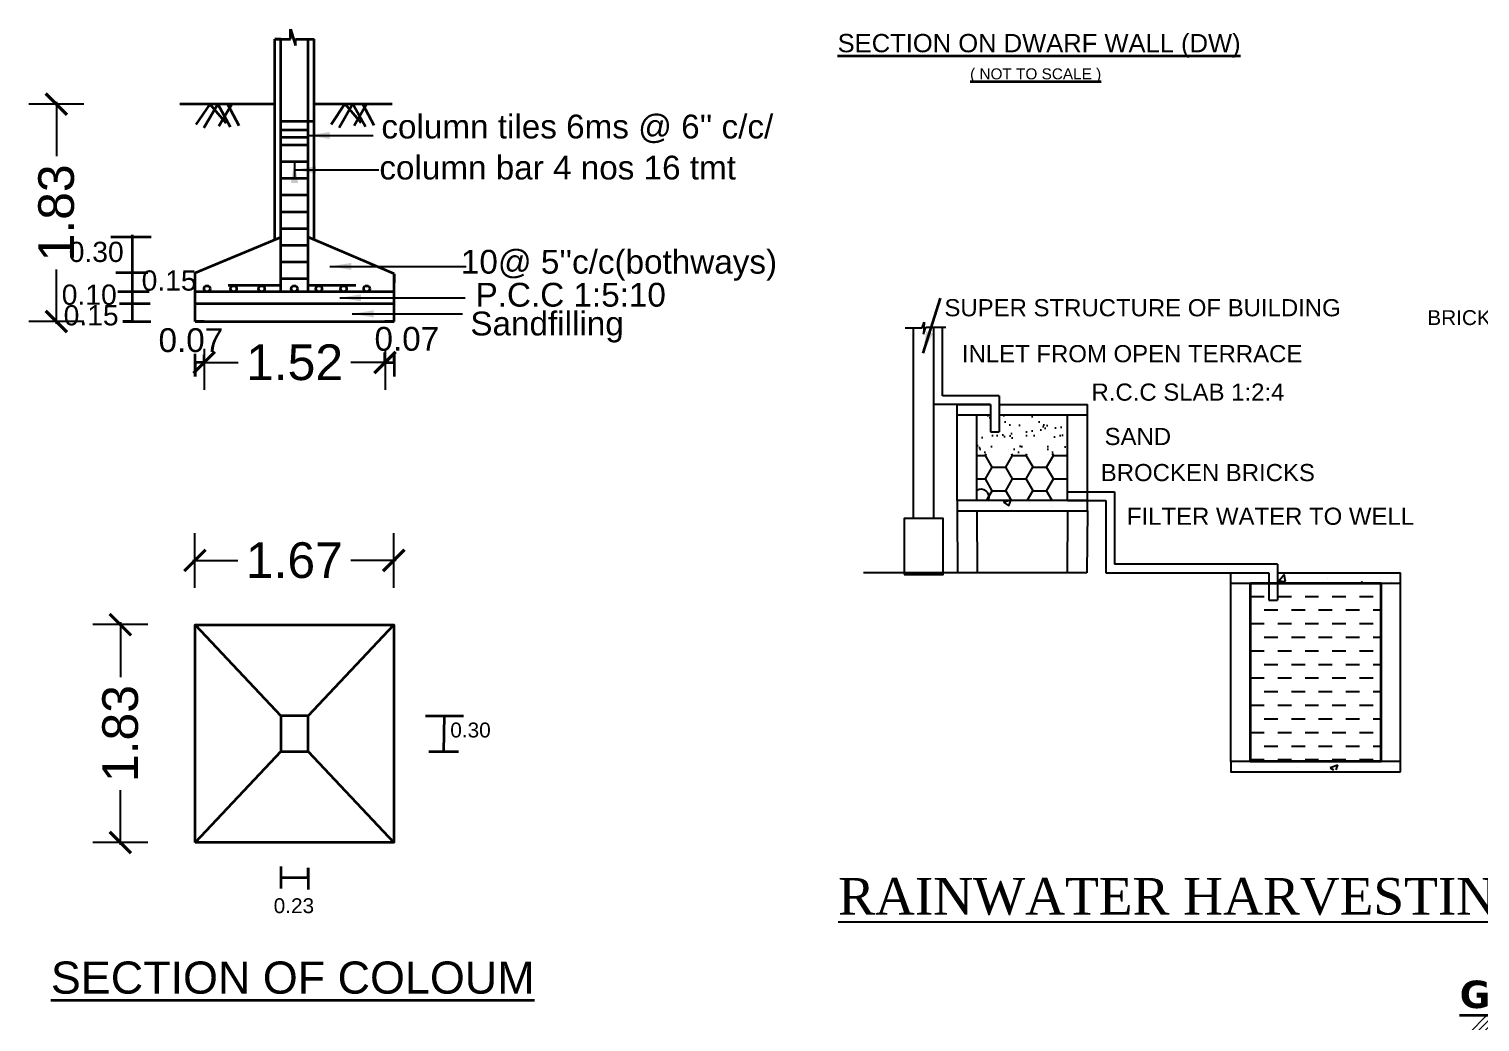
# Model space of a CAD drawing. Header units: metres. Extents: x 5674 to 70840, y 2109 to 4276.
# Drawn here: x 5713.32 to 5725.52, y 2136.18 to 2144.52 of the extents above; entities that cross this region are included whole.
import ezdxf

# ---------------------------------------------------------------- set-up
doc = ezdxf.new("R2010")
doc.units = ezdxf.units.M
doc.styles.add('ROMANTIC', font='romantic.ttf')
doc.styles.add('SMS1', font='arial.ttf', dxfattribs={"height": 0.3})
doc.styles.get("Standard").update_dxf_attribs({"font": 'arial.ttf'})
doc.dimstyles.get("Standard").update_dxf_attribs({"dimtxt": 0.18, "dimasz": 0.18, "dimexe": 0.18, "dimexo": 0.0625, "dimgap": 0.09, "dimtad": 0, "dimtih": 1, "dimtoh": 1, "dimdec": 4, "dimzin": 0, "dimdsep": 46, "dimtxsty": 'Standard', "dimcen": 0.09, "dimsd1": 1, "dimsd2": 1, "dimadec": 0, "dimazin": 0, "dimtfac": 1, "dimtdec": 4, "dimtofl": 0, "dimtmove": 0, "dimatfit": 3, "dimfxl": 0, "dimtolj": 1, "dimtzin": 0, "dimarcsym": 0})
doc.dimstyles.new('STANDARD$0', dxfattribs={"dimtxt": 0.25, "dimasz": 0.18, "dimexe": 0.15, "dimexo": 0.15, "dimgap": 0.1, "dimtad": 0, "dimzin": 0, "dimdsep": 46, "dimtxsty": 'Standard', "dimblk": 'OBLIQUE', "dimcen": 0.0625, "dimdle": 0.02, "dimadec": 0, "dimazin": 0, "dimtfac": 1, "dimtix": 1, "dimtofl": 0, "dimtmove": 2, "dimatfit": 3, "dimldrblk": 'OBLIQUE', "dimfxl": 0, "dimtolj": 1, "dimtzin": 0, "dimarcsym": 0})

# ---------------------------------------------------------------- blocks, each defined once
blk = doc.blocks.new('_ArchTick')
at = {"color": 0, "linetype": 'ByBlock', "const_width": 0.15}
blk.add_lwpolyline([(-0.5, -0.5), (0.5, 0.5)], dxfattribs=at)
blk = doc.blocks.new('*D24')
at = {"color": 0}
for p, q in [((5714.795, 2141.837), (5714.795, 2141.493)), ((5716.315, 2141.837), (5716.315, 2141.493))]:
    blk.add_line(p, q, dxfattribs=at)
at = {"color": 0, "lineweight": -2}
for p, q in [((5714.775, 2141.723), (5715.081, 2141.723)), ((5716.335, 2141.723), (5716.029, 2141.723))]:
    blk.add_line(p, q, dxfattribs=at)
at = {"layer": 'Defpoints', "color": 0}
for p in [(5714.795, 2142.067), (5716.315, 2142.067), (5716.315, 2141.723)]:
    blk.add_point(p, dxfattribs=at)
at = {"color": 0, "lineweight": -2, "xscale": 0.18, "yscale": 0.18, "zscale": 0.18, "rotation": 180}
blk.add_blockref('_ArchTick', (5714.795, 2141.723), dxfattribs=at)
at = {"color": 0, "lineweight": -2, "xscale": 0.18, "yscale": 0.18, "zscale": 0.18}
blk.add_blockref('_ArchTick', (5716.315, 2141.723), dxfattribs=at)
at = {"color": 0, "lineweight": 35, "insert": (5715.555, 2141.723), "char_height": 0.3, "attachment_point": 5}
blk.add_mtext('\\A1;1.52', dxfattribs=at)
blk = doc.blocks.new('*D17')
at = {"color": 0, "lineweight": -2}
for p, q in [((5713.553, 2143.914), (5713.553, 2143.456)), ((5713.553, 2142.047), (5713.553, 2142.505))]:
    blk.add_line(p, q, dxfattribs=at)
at = {"color": 0}
for p, q in [((5713.783, 2143.894), (5713.323, 2143.894)), ((5713.783, 2142.067), (5713.323, 2142.067))]:
    blk.add_line(p, q, dxfattribs=at)
at = {"layer": 'Defpoints', "color": 0}
for p in [(5715.53, 2143.894), (5713.553, 2142.067), (5715.53, 2142.067)]:
    blk.add_point(p, dxfattribs=at)
at = {"color": 0, "lineweight": -2, "xscale": 0.18, "yscale": 0.18, "zscale": 0.18}
for p, rotation in [((5713.553, 2143.894), 90), ((5713.553, 2142.067), 270)]:
    blk.add_blockref('_ArchTick', p, dxfattribs=dict(at, rotation=rotation))
at = {"color": 0, "lineweight": 35, "insert": (5713.553, 2142.98), "char_height": 0.3, "attachment_point": 5, "rotation": 90}
blk.add_mtext('\\A1;1.83', dxfattribs=at)
blk = doc.blocks.new('*D25')
at = {"color": 0}
for p, q in [((5714.718, 2139.83), (5714.718, 2140.29)), ((5716.388, 2139.83), (5716.388, 2140.29))]:
    blk.add_line(p, q, dxfattribs=at)
at = {"color": 0, "lineweight": -2}
for p, q in [((5714.698, 2140.06), (5715.078, 2140.06)), ((5716.408, 2140.06), (5716.029, 2140.06))]:
    blk.add_line(p, q, dxfattribs=at)
at = {"layer": 'Defpoints', "color": 0}
for p in [(5716.388, 2140.06), (5714.718, 2139.52), (5716.388, 2139.52)]:
    blk.add_point(p, dxfattribs=at)
at = {"color": 0, "lineweight": -2, "xscale": 0.18, "yscale": 0.18, "zscale": 0.18, "rotation": 180}
blk.add_blockref('_ArchTick', (5714.718, 2140.06), dxfattribs=at)
at = {"color": 0, "lineweight": -2, "xscale": 0.18, "yscale": 0.18, "zscale": 0.18}
blk.add_blockref('_ArchTick', (5716.388, 2140.06), dxfattribs=at)
at = {"color": 0, "lineweight": 35, "insert": (5715.553, 2140.06), "char_height": 0.3, "attachment_point": 5}
blk.add_mtext('\\A1;1.67', dxfattribs=at)
blk = doc.blocks.new('*D26')
at = {"color": 0}
for p, q in [((5714.321, 2139.52), (5713.861, 2139.52)), ((5714.321, 2137.69), (5713.861, 2137.69))]:
    blk.add_line(p, q, dxfattribs=at)
at = {"color": 0, "lineweight": -2}
for p, q in [((5714.091, 2139.54), (5714.091, 2139.08)), ((5714.091, 2137.67), (5714.091, 2138.129))]:
    blk.add_line(p, q, dxfattribs=at)
at = {"layer": 'Defpoints', "color": 0}
for p in [(5714.718, 2139.52), (5714.091, 2137.69), (5714.718, 2137.69)]:
    blk.add_point(p, dxfattribs=at)
at = {"color": 0, "lineweight": -2, "xscale": 0.18, "yscale": 0.18, "zscale": 0.18}
for p, rotation in [((5714.091, 2139.52), 90), ((5714.091, 2137.69), 270)]:
    blk.add_blockref('_ArchTick', p, dxfattribs=dict(at, rotation=rotation))
at = {"color": 0, "lineweight": 35, "insert": (5714.091, 2138.605), "char_height": 0.3, "attachment_point": 5, "rotation": 90}
blk.add_mtext('\\A1;1.83', dxfattribs=at)
blk = doc.blocks.new('earth symbol')
at = {"lineweight": 0}
for p, q in [((-0.245, -0.133), (-0.112, 0)), ((-0.161, -0.274), (0.112, 0)), ((0.245, -0.133), (0.112, 0)), ((-0.498, -0.274), (-0.245, -0.02)), ((-0.386, -0.274), (-0.245, -0.133)), ((-0.245, -0.245), (0, 0)), ((-0.245, -0.02), (-0.225, 0)), ((0.12, -0.344), (-0.056, -0.168)), ((0.232, -0.344), (0, -0.112)), ((0.344, -0.344), (0.056, -0.056)), ((0.457, -0.344), (0.133, -0.02)), ((-0.569, -0.344), (-0.498, -0.274)), ((-0.457, -0.344), (-0.386, -0.274)), ((-0.344, -0.344), (-0.274, -0.274)), ((-0.274, -0.274), (-0.245, -0.245)), ((-0.232, -0.344), (-0.161, -0.274))]:
    blk.add_line(p, q, dxfattribs=at)
blk = doc.blocks.new('*D6')
at = {"color": 0, "lineweight": -2}
for p, q in [((6682.464, -84.069), (6682.464, -83.939)), ((6683.964, -84.069), (6683.964, -83.939)), ((6682.694, -84.069), (6682.807, -84.069)), ((6683.734, -84.069), (6683.621, -84.069))]:
    blk.add_line(p, q, dxfattribs=at)
at = {"color": 0, "lineweight": 35}
for points in [[(6682.694, -84.031), (6682.694, -84.108), (6682.464, -84.069)], [(6683.734, -84.031), (6683.734, -84.108), (6683.964, -84.069)]]:
    blk.add_solid(points, dxfattribs=at)
at = {"layer": 'Defpoints', "color": 0, "lineweight": 35}
for p in [(6683.964, -84.069), (6682.464, -84.249), (6683.964, -84.249)]:
    blk.add_point(p, dxfattribs=at)
at = {"color": 0, "lineweight": 35, "insert": (6683.214, -84.069), "char_height": 0.25, "attachment_point": 5}
blk.add_mtext('\\A1;1.50', dxfattribs=at)
blk = doc.blocks.new('*D7')
at = {"color": 0, "lineweight": -2}
for p, q in [((6682.484, -86.416), (6682.254, -86.416)), ((6682.714, -86.416), (6682.714, -86.546)), ((6683.714, -86.416), (6683.714, -86.546)), ((6683.944, -86.416), (6684.174, -86.416))]:
    blk.add_line(p, q, dxfattribs=at)
at = {"color": 0, "lineweight": 35}
for points in [[(6682.484, -86.378), (6682.484, -86.454), (6682.714, -86.416)], [(6683.944, -86.378), (6683.944, -86.454), (6683.714, -86.416)]]:
    blk.add_solid(points, dxfattribs=at)
at = {"layer": 'Defpoints', "color": 0, "lineweight": 35}
for p in [(6682.714, -86.054), (6683.714, -86.054), (6683.714, -86.416)]:
    blk.add_point(p, dxfattribs=at)
at = {"color": 0, "lineweight": 35, "insert": (6683.214, -86.416), "char_height": 0.25, "attachment_point": 5}
blk.add_mtext('\\A1;1.00', dxfattribs=at)
blk = doc.blocks.new('*D8')
at = {"color": 0, "lineweight": -2}
for p, q in [((6682.288, -84.554), (6682.418, -84.554)), ((6682.288, -84.784), (6682.288, -85.086)), ((6682.288, -85.824), (6682.288, -85.522)), ((6682.288, -86.054), (6682.158, -86.054))]:
    blk.add_line(p, q, dxfattribs=at)
at = {"color": 0, "lineweight": 35}
for points in [[(6682.25, -84.784), (6682.326, -84.784), (6682.288, -84.554)], [(6682.25, -85.824), (6682.326, -85.824), (6682.288, -86.054)]]:
    blk.add_solid(points, dxfattribs=at)
at = {"layer": 'Defpoints', "color": 0, "lineweight": 35}
for p in [(6682.278, -84.554), (6682.288, -86.054), (6682.439, -86.054)]:
    blk.add_point(p, dxfattribs=at)
at = {"color": 0, "lineweight": 35, "insert": (6682.288, -85.304), "char_height": 0.25, "attachment_point": 5}
blk.add_mtext('\\A1;1.50', dxfattribs=at)
blk = doc.blocks.new('A$C06596793')
at = {"lineweight": 35}
h = blk.add_hatch(dxfattribs=at)
h.set_pattern_fill('AR-SAND', color=256, scale=0.005, style=0)
h.set_pattern_definition([(37.5, (-1547.43727, -968.60206), (-0.008000156, 0.244706619), [0, -0.19304, 0, -0.2159, 0, -0.206375]), (7.5, (-1547.43727, -968.60206), (0.22476164, 0.35841255), [0, -0.10414, 0, -0.17399, 0, -0.066675]), (327.5, (-1547.59348, -968.60206), (0.395496185, 0.000718592), [0, -0.0635, 0, -0.2286, 0, -0.29845]), (317.5, (-1547.59348, -968.60206), (0.381778226, 0.11146466), [0, -0.03175, 0, -0.14986, 0, -0.17145])])
h.paths.add_polyline_path([(2.87792, 2.98661), (2.64792, 3.21661), (1.60792, 3.21661), (1.37792, 2.98661), (1.62792, 1.48661), (2.12792, 1.48661), (2.62792, 1.48661)])
for p, q in [((1.37792, 2.98661), (1.60792, 3.21661)), ((1.60792, 3.21661), (2.64792, 3.21661)), ((2.87792, 2.98661), (2.64792, 3.21661)), ((1.37792, 2.98661), (0.02744, 2.98661)), ((1.62792, 1.48661), (1.37792, 2.98661)), ((2.62792, 1.48661), (2.87792, 2.98661)), ((2.87792, 2.98661), (4.22841, 2.98661)), ((2.12792, 1.48661), (1.62792, 1.48661)), ((2.12792, 1.48661), (2.62792, 1.48661))]:
    blk.add_line(p, q, dxfattribs=at)
at = {"lineweight": 35, "yscale": 0.5, "zscale": 0.5}
for p, xscale in [((0.37015, 2.98661), 0.5), ((0.93483, 2.98661), 0.5), ((3.32101, 2.98661), -0.5), ((3.88569, 2.98661), -0.5)]:
    blk.add_blockref('earth symbol', p, dxfattribs=dict(at, xscale=xscale))
at = {"lineweight": 35, "insert": (2.70788, 3.82237), "char_height": 0.25, "width": 2.2737893, "attachment_point": 1, "style": 'SMS1'}
blk.add_mtext('Hard red earth', dxfattribs=at)
at = {"lineweight": 35, "char_height": 0.23}
for s, insert, width, attachment_point in [('{\\fVerdana|b1|i0|c0|p34;G.L.}', (0.02965, 3.27917), 0.6352094, 1), ('{\\fVerdana|b1|i0|c0|p34;G.L.}', (3.54951, 3.27917), 0.6352094, 1), ('{\\fVerdana|b1|i0|c0|p34;TRIAL PIT\\P\\fVerdana|b0|i0|c0|p34;\\H0.7813x;(Scale 1:100)}', (2.32277, 0.32619), 2.8, 5)]:
    blk.add_mtext(s, dxfattribs=dict(at, insert=insert, width=width, attachment_point=attachment_point))
at = {"lineweight": 35}
for base, p1, p2, picture, middle in [((2.87792, 3.47127), (1.37792, 3.29144), (2.87792, 3.29144), '*D6', (2.12792, 3.47127)), ((2.62792, 1.12435), (1.62792, 1.48661), (2.62792, 1.48661), '*D7', (2.12792, 1.12435))]:
    dim = blk.add_linear_dim(base=base, p1=p1, p2=p2, dimstyle='Standard', dxfattribs=at)
    dim.commit()
    dim.dimension.update_dxf_attribs({"geometry": picture, "text_midpoint": middle, "insert": (-6681.08611, 87.54046)})
dim = blk.add_linear_dim(base=(1.20193, 1.48661), p1=(1.1921, 2.98661), p2=(1.35243, 1.48661), angle=90, dimstyle='Standard', dxfattribs=at)
dim.commit()
dim.dimension.update_dxf_attribs({"geometry": '*D8', "text_midpoint": (1.20193, 2.23661), "insert": (-6681.08611, 87.54046)})
blk.add_leader([(2.45573, 3.01669), (2.9743, 3.53466), (3.219, 3.53466)], dimstyle='Standard', dxfattribs=at)
blk = doc.blocks.new('rain water harvesting')
h = blk.add_hatch()
h.set_pattern_fill('AR-SAND', color=256, scale=0.0036, style=0)
h.set_pattern_definition([(37.5, (-8.09804, -15.48316), (-0.0057601, 0.1761888), [0, -0.1389888, 0, -0.155448, 0, -0.14859]), (7.5, (-8.09804, -15.48316), (0.1618284, 0.258057), [0, -0.0749808, 0, -0.1252728, 0, -0.048006]), (327.5, (-8.21051, -15.48316), (0.2847572, 0.0005174), [0, -0.04572, 0, -0.164592, 0, -0.214884]), (317.5, (-8.2105, -15.48316), (0.2748803, 0.0802546), [0, -0.02286, 0, -0.1078992, 0, -0.123444])])
h.paths.add_polyline_path([(-1.372, 1.673), (-1.948, 1.673), (-1.948, 1.531), (-2.02, 1.531), (-2.02, 1.673), (-2.135, 1.673), (-2.135, 1.344), (-1.372, 1.344)])
h = blk.add_hatch()
h.set_pattern_fill('HONEY', color=256, scale=0.036, style=0)
h.set_pattern_definition([(0, (-8.09804, -15.48316), (0.17145, 0.0989867), [0.1143, -0.2286]), (120, (-8.09804, -15.48316), (-0.17145, 0.0989867), [0.1143, -0.2286]), (60, (-8.09804, -15.48316), (2e-08, 0.1979734), [-0.2286, 0.1143])])
h.paths.add_polyline_path([(-1.372, 1.344), (-2.135, 1.344), (-2.135, 0.953), (-1.372, 0.953)])
h = blk.add_hatch()
h.set_pattern_fill('DASH', color=256, scale=0.036, style=0)
h.set_pattern_definition([(0, (-8.09804, -15.48316), (0.1143, 0.1143), [0.1143, -0.1143])])
h.paths.add_polyline_path([(0.392, 0.117), (0.32, 0.117), (0.32, 0.259), (0.166, 0.259), (0.166, -1.241), (1.26, -1.241), (1.26, 0.259), (0.392, 0.259)])
for p, q in [((-2.593, 2.403), (-2.576, 2.451)), ((-2.576, 2.451), (-2.583, 2.351)), ((-2.737, 2.403), (-2.593, 2.403)), ((-2.668, 2.062), (-2.668, 2.402)), ((-2.583, 2.351), (-2.562, 2.41)), ((-2.562, 2.41), (-2.396, 2.41)), ((-2.496, 2.062), (-2.496, 2.406)), ((-2.424, 1.832), (-2.424, 2.406)), ((-2.668, 0.803), (-2.668, 2.062)), ((-2.496, 0.803), (-2.496, 2.062)), ((-1.948, 1.832), (-2.424, 1.832)), ((-1.948, 1.832), (-1.948, 1.531)), ((-2.02, 1.76), (-2.496, 1.76)), ((-2.301, 0.953), (-2.301, 1.76)), ((-2.301, 1.76), (-2.02, 1.76)), ((-2.02, 1.76), (-2.02, 1.531)), ((-1.948, 1.76), (-1.206, 1.76)), ((-1.936, 1.744), (-1.936, 1.744)), ((-1.206, 0.953), (-1.206, 1.76)), ((-2.301, 1.673), (-2.02, 1.673)), ((-2.135, 0.953), (-2.135, 1.673)), ((-1.948, 1.673), (-1.206, 1.673)), ((-1.372, 0.953), (-1.372, 1.673)), ((-2.02, 1.531), (-1.948, 1.531)), ((-1.372, 1.025), (-0.979, 1.025)), ((-0.979, 1.025), (-0.979, 0.418)), ((-2.301, 0.867), (-2.296, 0.346)), ((-2.135, 0.868), (-2.131, 0.346)), ((-1.91, 0.938), (-1.87, 0.953)), ((-1.91, 0.938), (-1.865, 0.907)), ((-1.865, 0.907), (-1.849, 0.953)), ((-1.847, 0.879), (-1.847, 0.879)), ((-1.495, 0.9), (-1.495, 0.9)), ((-1.372, 0.868), (-1.376, 0.346)), ((-1.372, 0.953), (-1.051, 0.953)), ((-1.206, 0.867), (-1.21, 0.346)), ((-1.051, 0.953), (-1.051, 0.346)), ((0.392, 0.418), (-0.979, 0.418)), ((0.392, 0.418), (0.392, 0.117)), ((-1.21, 0.346), (-3.088, 0.346)), ((-1.051, 0.346), (0.32, 0.346)), ((0, -1.241), (0, 0.346)), ((0, 0.346), (0.32, 0.346)), ((0, 0.259), (0.32, 0.259)), ((0.166, -1.241), (0.166, 0.259)), ((0.32, 0.346), (0.32, 0.117)), ((0.392, 0.346), (1.426, 0.346)), ((0.392, 0.259), (1.426, 0.259)), ((0.404, 0.277), (0.448, 0.33)), ((0.404, 0.277), (0.459, 0.273)), ((0.459, 0.273), (0.448, 0.33)), ((0.809, 0.301), (0.809, 0.301)), ((1.093, 0.259), (1.104, 0.273)), ((1.107, 0.259), (1.104, 0.272)), ((1.26, -1.241), (1.26, 0.259)), ((1.35, 0.271), (1.35, 0.271)), ((1.426, -1.241), (1.426, 0.346)), ((0.32, 0.117), (0.392, 0.117)), ((0.073, -1.268), (0.073, -1.268)), ((0.381, -1.306), (0.381, -1.306)), ((0.561, -1.289), (0.561, -1.289)), ((0.78, -1.305), (0.78, -1.305)), ((0.834, -1.291), (0.898, -1.267)), ((0.834, -1.292), (0.862, -1.31)), ((0.884, -1.31), (0.898, -1.267)), ((0.958, -1.23), (0.958, -1.23)), ((1.049, -1.31), (1.049, -1.31)), ((1.255, -1.237), (1.255, -1.237)), ((1.363, -1.276), (1.363, -1.276))]:
    blk.add_line(p, q)
for points in [[(-2.301, 0.953), (-2.301, 0.867), (-1.206, 0.867), (-1.206, 0.953)], [(-2.746, 0.33), (-2.418, 0.33), (-2.418, 0.803), (-2.746, 0.803)], [(1.426, -1.327), (1.426, -1.241), (0, -1.241), (0, -1.327)]]:
    blk.add_lwpolyline(points, close=True)
blk.add_arc((-2.099, 0.981), 0.0668, 339.5305, 121.9673)
at = {"char_height": 0.144, "width": 6.12562, "attachment_point": 1}
for s, insert in [('SUPER STRUCTURE OF BUILDING', (-2.407, 2.645)), ('INLET FROM OPEN TERRACE', (-2.26, 2.259)), ('R.C.C SLAB 1:2:4', (-1.171, 1.936)), ('SAND ', (-1.061, 1.563)), ('BROCKEN BRICKS', (-1.093, 1.26)), ('FILTER WATER TO WELL', (-0.874, 0.893))]:
    blk.add_mtext(s, dxfattribs=dict(at, insert=insert))
at = {"insert": (-0.368, -2.376), "char_height": 0.30724, "attachment_point": 5, "style": 'ROMANTIC'}
blk.add_mtext('{\\LRAINWATER HARVESTING}', dxfattribs=at)
blk.add_leader([(-2.587, 2.192), (-2.439, 2.654)], dimstyle='Standard', override={"dimtmove": 1})

msp = doc.modelspace()

# ---------------------------------------------------------------- linework, layer by layer
at = {"linetype": 'ByBlock', "lineweight": 35}
for p, q in [((5715.52116, 2144.43848), (5715.52116, 2144.52487)), ((5715.52116, 2144.52487), (5715.56241, 2144.38729)), ((5715.38967, 2142.75612), (5715.38967, 2144.43848)), ((5715.38967, 2144.43848), (5715.52116, 2144.43848)), ((5715.43967, 2144.43848), (5715.38967, 2144.43848)), ((5715.43967, 2143.31692), (5715.43967, 2144.43848)), ((5715.56241, 2144.43848), (5715.71967, 2144.43848)), ((5715.56241, 2144.38729), (5715.56241, 2144.43848)), ((5715.66967, 2144.10828), (5715.66967, 2144.43848)), ((5715.71967, 2144.43154), (5715.71967, 2144.43848)), ((5715.71967, 2142.75543), (5715.71967, 2144.43154)), ((5715.71967, 2144.15543), (5715.72476, 2144.15543)), ((5715.66967, 2143.31692), (5715.66967, 2144.10828)), ((5715.38967, 2143.89386), (5714.59134, 2143.89386)), ((5714.84329, 2143.89386), (5714.72657, 2143.72189)), ((5714.9093, 2143.89386), (5714.79349, 2143.69361)), ((5714.84329, 2143.89386), (5714.97622, 2143.73732)), ((5714.9093, 2143.89386), (5715.01482, 2143.7039)), ((5715.02769, 2143.89386), (5714.9196, 2143.70904)), ((5714.9905, 2143.89386), (5715.08689, 2143.71418)), ((5715.71967, 2143.89591), (5716.37604, 2143.89591)), ((5715.97872, 2143.89591), (5715.86199, 2143.72395)), ((5716.04472, 2143.89591), (5715.92891, 2143.69567)), ((5715.97872, 2143.89591), (5716.11164, 2143.73937)), ((5716.04472, 2143.89591), (5716.15025, 2143.70595)), ((5716.16311, 2143.89591), (5716.05502, 2143.71109)), ((5716.12592, 2143.89591), (5716.22231, 2143.71623)), ((5715.43967, 2143.75176), (5715.71967, 2143.75176)), ((5715.43967, 2143.67777), (5715.66967, 2143.67777)), ((5715.43967, 2143.61699), (5715.66967, 2143.61699)), ((5715.43967, 2143.55198), (5715.66967, 2143.55198)), ((5715.43967, 2143.55198), (5715.66967, 2143.55198)), ((5715.43967, 2143.41147), (5715.66967, 2143.41147)), ((5715.43967, 2143.41147), (5715.66967, 2143.41147)), ((5715.43967, 2142.31692), (5715.43967, 2143.31692)), ((5715.66967, 2142.31692), (5715.66967, 2143.31692)), ((5715.43967, 2143.27096), (5715.66967, 2143.27096)), ((5715.43967, 2143.27096), (5715.66967, 2143.27096)), ((5715.43967, 2143.27096), (5715.66967, 2143.27096)), ((5715.43967, 2143.13044), (5715.66967, 2143.13044)), ((5715.43967, 2143.13044), (5715.66967, 2143.13044)), ((5715.43967, 2143.13044), (5715.66967, 2143.13044)), ((5715.43967, 2143.13044), (5715.66967, 2143.13044)), ((5715.43967, 2142.98993), (5715.66967, 2142.98993)), ((5715.43967, 2142.98993), (5715.66967, 2142.98993)), ((5715.43967, 2142.98993), (5715.66967, 2142.98993)), ((5715.43967, 2142.98993), (5715.66967, 2142.98993)), ((5715.43967, 2142.84942), (5715.66967, 2142.84942)), ((5715.43967, 2142.84942), (5715.66967, 2142.84942)), ((5715.43967, 2142.84942), (5715.66967, 2142.84942)), ((5715.43967, 2142.84942), (5715.66967, 2142.84942)), ((5714.71847, 2142.47692), (5715.43967, 2142.77692)), ((5715.43967, 2142.70891), (5715.66967, 2142.70891)), ((5715.43967, 2142.70891), (5715.66967, 2142.70891)), ((5715.43967, 2142.70891), (5715.66967, 2142.70891)), ((5715.43967, 2142.70891), (5715.66967, 2142.70891)), ((5716.39087, 2142.46692), (5715.66967, 2142.77692)), ((5715.43967, 2142.5684), (5715.66967, 2142.5684)), ((5715.43967, 2142.5684), (5715.66967, 2142.5684)), ((5715.43967, 2142.5684), (5715.66967, 2142.5684)), ((5715.43967, 2142.5684), (5715.66967, 2142.5684)), ((5714.71847, 2142.31692), (5714.71847, 2142.47692)), ((5714.71847, 2142.31692), (5714.71847, 2142.46692)), ((5715.43967, 2142.31692), (5715.43967, 2142.46692)), ((5716.39087, 2142.31692), (5716.39087, 2142.46692)), ((5716.39087, 2142.46692), (5716.39087, 2142.39192)), ((5716.39087, 2142.31692), (5716.39087, 2142.46692)), ((5716.39087, 2142.31692), (5714.71847, 2142.31692)), ((5714.71847, 2142.06692), (5714.71847, 2142.31692)), ((5715.43967, 2142.36858), (5714.99659, 2142.36858)), ((5715.43967, 2142.42788), (5715.66967, 2142.42788)), ((5715.43967, 2142.42788), (5715.66967, 2142.42788)), ((5715.43967, 2142.42788), (5715.66967, 2142.42788)), ((5715.43967, 2142.42788), (5715.66967, 2142.42788)), ((5716.07085, 2142.36858), (5715.66967, 2142.36858)), ((5716.39087, 2142.06692), (5716.39087, 2142.31692)), ((5716.39087, 2142.21692), (5714.71847, 2142.21692)), ((5714.71847, 2142.06692), (5714.79467, 2142.06692)), ((5714.79467, 2142.06692), (5714.71847, 2142.06692)), ((5714.79467, 2142.06692), (5714.72467, 2142.06692)), ((5714.79467, 2142.06692), (5716.31467, 2142.06692)), ((5716.39087, 2142.06692), (5716.31467, 2142.06692)), ((5716.31467, 2142.06692), (5716.39087, 2142.06692)), ((5715.43847, 2137.39631), (5715.66847, 2137.39631))]:
    msp.add_line(p, q, dxfattribs=at)
at = {"lineweight": 35}
for p, q in [((5714.34995, 2142.77692), (5714.01221, 2142.77692)), ((5714.19232, 2142.06692), (5714.19232, 2142.7947)), ((5714.32119, 2142.47692), (5714.05423, 2142.47692)), ((5714.33332, 2142.31692), (5714.06879, 2142.31692)), ((5714.34061, 2142.21692), (5714.08335, 2142.21692)), ((5714.19232, 2142.06692), (5714.11158, 2142.06692)), ((5714.11158, 2142.06692), (5714.34828, 2142.06692)), ((5714.71847, 2141.60426), (5714.71847, 2141.79654)), ((5714.79467, 2141.72258), (5714.71847, 2141.72258)), ((5714.71847, 2141.72258), (5714.71847, 2141.60426)), ((5714.79467, 2141.72258), (5714.79467, 2141.78599)), ((5716.31467, 2141.72258), (5716.31467, 2141.80648)), ((5716.31467, 2141.72258), (5716.39087, 2141.72258)), ((5716.39087, 2141.72258), (5716.39087, 2141.79762)), ((5716.39087, 2141.79762), (5716.39087, 2141.60538)), ((5714.71847, 2139.5195), (5715.43847, 2138.7545)), ((5715.66847, 2138.7545), (5716.38847, 2139.5195)), ((5716.65536, 2138.7545), (5716.97485, 2138.7545)), ((5716.80816, 2138.4545), (5716.81511, 2138.7545)), ((5715.43847, 2138.4545), (5714.71847, 2137.6895)), ((5715.66847, 2138.4545), (5716.38847, 2137.6895)), ((5716.68314, 2138.4545), (5716.93318, 2138.4545)), ((5715.43847, 2137.4887), (5715.43847, 2137.30392)), ((5715.66847, 2137.39631), (5715.66847, 2137.47701)), ((5715.66847, 2137.47701), (5715.66847, 2137.29494))]:
    msp.add_line(p, q, dxfattribs=at)
for points in [[(5723.58899, 2139.86946), (5724.68339, 2139.86946), (5724.68339, 2138.36946), (5723.58899, 2138.36946)], [(5714.71847, 2137.6895), (5714.71847, 2139.5195), (5716.38847, 2139.5195), (5716.38847, 2137.6895)], [(5715.43847, 2138.4545), (5715.66847, 2138.4545), (5715.66847, 2138.7545), (5715.43847, 2138.7545)]]:
    msp.add_lwpolyline(points, close=True, dxfattribs=at)
at = {"linetype": 'ByBlock', "lineweight": 35}
for centre in [(5714.81963, 2142.34241), (5715.04228, 2142.34241), (5715.27813, 2142.34241), (5715.55285, 2142.34241), (5715.75984, 2142.34241), (5715.96684, 2142.34241), (5716.16146, 2142.34241)]:
    msp.add_circle(centre, 0.02552, dxfattribs=at)

# ---------------------------------------------------------------- block references
at = {"lineweight": 35}
for name, p in [('rain water harvesting', (5723.42339, 2139.61013)), ('A$C06596793', (5725.31639, 2133.24977))]:
    msp.add_blockref(name, p, dxfattribs=at)

# ---------------------------------------------------------------- texts
at = {"linetype": 'ByBlock', "lineweight": 35, "style": 'SMS1'}
for s, height, p in [("column tiles 6ms @ 6'' c/c/", 0.2, (5716.28457, 2143.60543)), ('column bar 4 nos 16 tmt', 0.2, (5716.2676, 2143.26063)), ("10@ 5''c/c(bothways)", 0.2, (5716.95283, 2142.46931)), (' P.C.C 1:5:10', 0.2, (5716.99848, 2142.19215)), ('Sandfilling', 0.2, (5717.03234, 2141.95041)), ('%%USECTION OF COLOUM', 0.27, (5713.50708, 2136.41957))]:
    msp.add_text(s, height=height, dxfattribs=at).set_placement(p)
at = {"lineweight": 35, "style": 'SMS1'}
for s, height, p in [('0.30', 0.17, (5713.65687, 2142.56734)), ('0.15', 0.17, (5714.26983, 2142.32681)), ('0.10', 0.17, (5713.59841, 2142.20766)), ('0.15', 0.17, (5713.61434, 2142.0346)), ('0.07', 0.2, (5714.41163, 2141.81081)), ('0.07', 0.2, (5716.22669, 2141.82158))]:
    msp.add_text(s, height=height, dxfattribs=at).set_placement(p)
at = {"linetype": 'ByBlock', "lineweight": 35}
for s, p in [('BRICK STEPS', (5725.07436, 2142.03756)), ('0.23', (5715.37938, 2137.09609))]:
    msp.add_text(s, height=0.125, dxfattribs=at).set_placement(p)
at = {"lineweight": 35}
msp.add_text('0.30', height=0.125, dxfattribs=at).set_placement((5716.8636, 2138.57229))
at = {"lineweight": 35, "ltscale": 0.006, "insert": (5720.11894, 2144.48331), "char_height": 0.153666, "width": 5.6196462, "attachment_point": 1}
msp.add_mtext('{\\LSECTION ON DWARF WALL (DW)}', dxfattribs=at)
at = {"lineweight": 35, "ltscale": 0.006, "insert": (5721.78298, 2144.13425), "char_height": 0.0921996, "attachment_point": 5}
msp.add_mtext('{\\L( NOT TO SCALE )}', dxfattribs=at)

# ---------------------------------------------------------------- dimensions: what is measured, and where the dimension line sits
at = {"lineweight": 35}
for base, p1, p2, picture, middle in [((5713.55332, 2142.06692), (5715.53046, 2143.89386), (5715.53046, 2142.06692), '*D17', (5713.55332, 2142.98039)), ((5714.09128, 2137.6895), (5714.71847, 2139.5195), (5714.71847, 2137.6895), '*D26', (5714.09128, 2138.6045))]:
    dim = msp.add_linear_dim(base=base, p1=p1, p2=p2, angle=90, dimstyle='STANDARD$0', override={"dimtxt": 0.3, "dimexe": 0.23, "dimexo": 0.23, "dimblk": 'ArchTick', "dimldrblk": 'ArchTick', "dimfxl": 0.23, "dimlwe": 65535}, dxfattribs=at)
    dim.commit()
    dim.dimension.update_dxf_attribs({"geometry": picture, "text_midpoint": middle})
for base, p1, p2, picture, middle in [((5716.31467, 2141.72258), (5714.79467, 2142.06692), (5716.31467, 2142.06692), '*D24', (5715.55467, 2141.72258)), ((5716.38847, 2140.0597), (5714.71847, 2139.5195), (5716.38847, 2139.5195), '*D25', (5715.55347, 2140.0597))]:
    dim = msp.add_linear_dim(base=base, p1=p1, p2=p2, dimstyle='STANDARD$0', override={"dimtxt": 0.3, "dimexe": 0.23, "dimexo": 0.23, "dimblk": 'ArchTick', "dimldrblk": 'ArchTick', "dimfxl": 0.23, "dimlwe": 65535}, dxfattribs=at)
    dim.commit()
    dim.dimension.update_dxf_attribs({"geometry": picture, "text_midpoint": middle})

# ---------------------------------------------------------------- leaders
at = {"linetype": 'ByBlock', "lineweight": 35}
for points in [[(5715.66967, 2143.63029), (5716.21486, 2143.63029)], [(5715.55467, 2143.41218), (5715.55467, 2143.27167)], [(5715.55467, 2143.34193), (5716.2633, 2143.34193)], [(5715.8518, 2142.53025), (5716.99755, 2142.53025)], [(5715.93421, 2142.26599), (5716.98755, 2142.26599)], [(5716.03955, 2142.13155), (5716.96707, 2142.13155)]]:
    msp.add_leader(points, dimstyle='Standard', override={"dimgap": 0.09, "dimtad": 0}, dxfattribs=at)

doc.saveas('drawing.dxf')
